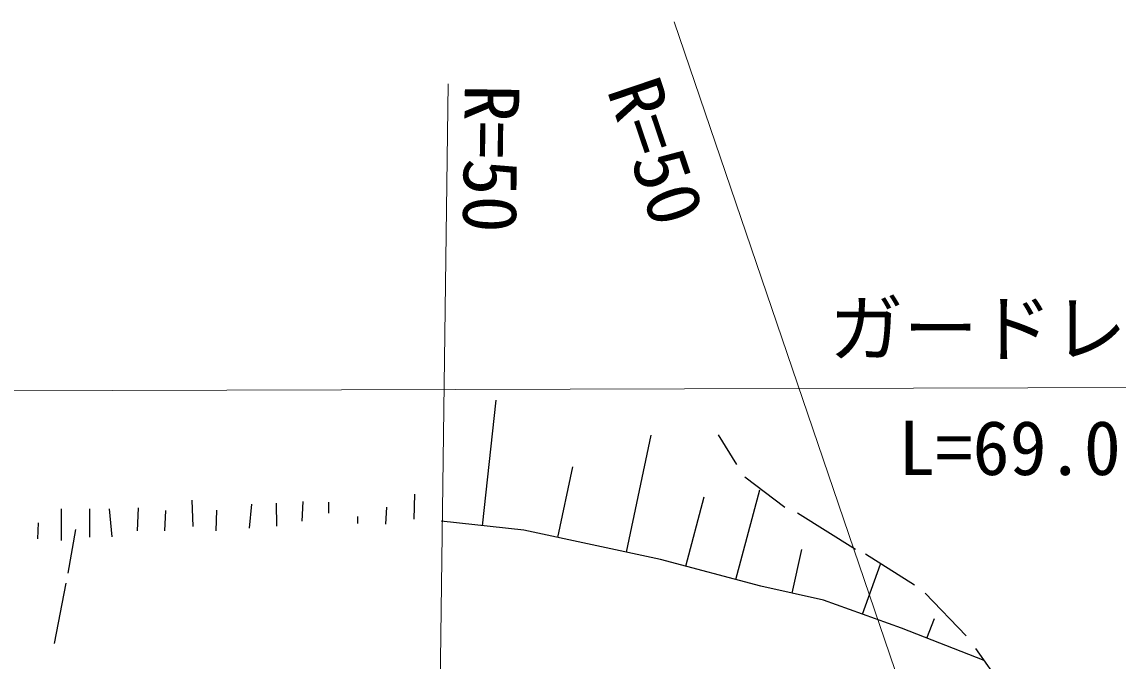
# Model space of a CAD drawing. Units: millimetres, scale not verified. Extents: x 40000 to 680000, y 20000 to 380000.
# Drawn here: x 261633 to 298468, y 282054 to 303547 of the extents above; entities that cross this region are included whole.
import ezdxf
from ezdxf.enums import TextEntityAlignment as Align

# ---------------------------------------------------------------- set-up
doc = ezdxf.new("R2010")
doc.units = ezdxf.units.MM
doc.header["$LTSCALE"] = 1000
doc.layers.add('M-BGD', color=7, linetype='Continuous', lineweight=25)
doc.layers.add('M-STR-HTXT', color=7, linetype='Continuous', lineweight=13)
doc.styles.add('ＭＳ ゴシック', font='')
doc.styles.get('ＭＳ ゴシック').set_extended_font_data('MS Gothic')

msp = doc.modelspace()

# ---------------------------------------------------------------- linework, layer by layer
at = {"layer": 'M-BGD'}
for p, q in [((277106, 286607), (277575, 290824)), ((281945, 285720), (282780, 289652)), ((285030, 289666), (285646, 288668)), ((279644, 286208), (280150, 288590)), ((285925, 288246), (287274, 287229)), ((285624, 284799), (286430, 287812)), ((267341, 287468), (267372, 286579)), ((269349, 287331), (269266, 286527)), ((270181, 287362), (270183, 286587)), ((271070, 287422), (271043, 286762)), ((271930, 287395), (271931, 287023)), ((274826, 287662), (274800, 286830)), ((283938, 285250), (284562, 287582)), ((262954, 287169), (262957, 286107)), ((263900, 287171), (263903, 286225)), ((264560, 287173), (264649, 286227)), ((265535, 287205), (265509, 286430)), ((266453, 287121), (266426, 286433)), ((268174, 287126), (268147, 286438)), ((273881, 287229), (273854, 286655)), ((287692, 287044), (289645, 285820)), ((262181, 286707), (262154, 286162)), ((272907, 286911), (272907, 286681)), ((278494, 286453), (275718, 286762)), ((263182, 285014), (263445, 286477)), ((283095, 285475), (278494, 286453)), ((286467, 284573), (283095, 285475)), ((287518, 284338), (287845, 285803)), ((289982, 285659), (291632, 284619)), ((289879, 283632), (290485, 285314)), ((262731, 282647), (263120, 284670)), ((288570, 284104), (286467, 284573)), ((291189, 283160), (288570, 284104)), ((291981, 284342), (293366, 282907)), ((292042, 282825), (292302, 283490)), ((293966, 282071), (291189, 283160)), ((293681, 282479), (295281, 280194))]:
    msp.add_line(p, q, dxfattribs=at)
at = {"layer": 'M-STR-HTXT'}
for p, q in [((293835, 273353), (283548, 303547)), ((275540, 270260), (275960, 301470)), ((252888, 291114), (321953, 291315))]:
    msp.add_line(p, q, dxfattribs=at)

# ---------------------------------------------------------------- texts
at = {"layer": 'M-STR-HTXT', "style": 'ＭＳ ゴシック'}
for rotation, p in [(288.7, (280758, 301086)), (269.2, (275970, 301467))]:
    msp.add_text('R=50', height=1833, rotation=rotation, dxfattribs=at).set_placement(p, align=Align.BOTTOM_LEFT)
for s, p in [('ガードレール', (288757, 291774)), ('L=69.0', (291082, 287760))]:
    msp.add_text(s, height=1833, dxfattribs=at).set_placement(p, align=Align.BOTTOM_LEFT)

doc.saveas('drawing.dxf')
